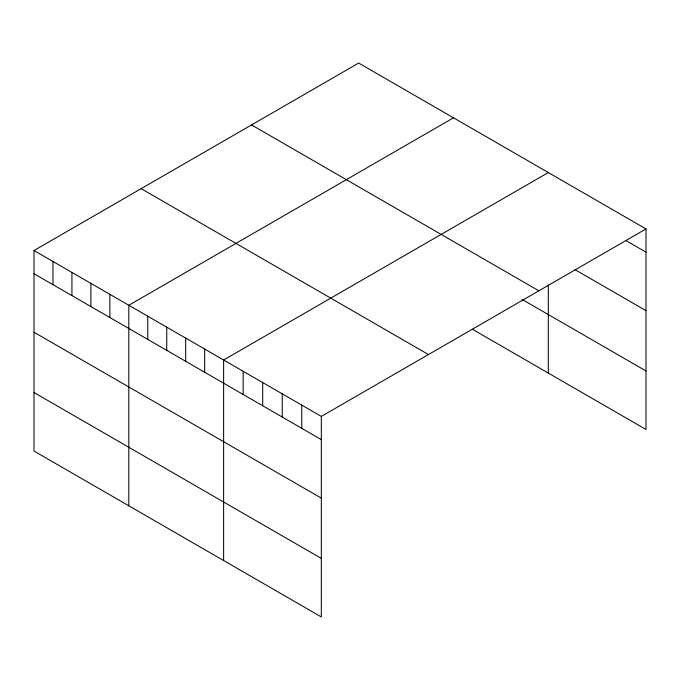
<?xml version="1.0" encoding="UTF-8"?>
<svg xmlns="http://www.w3.org/2000/svg" width="680" height="680" viewBox="0 0 680 680"><rect width="100%" height="100%" fill="white"/><g stroke="black" fill="none" stroke-linecap="round" stroke-linejoin="round"><path stroke-width="1.02" d="M646 228.948L321.317 416.406L321.317 616.93L34 451.052L34 250.529L358.683 63.07L646 228.948L646 429.471L472.464 329.281M453.5 117.81L128.817 305.269L128.817 505.792M548.31 172.55L223.626 360.009L223.626 560.533M626.458 240.864L646 252.144M574.957 269.646L646 310.666M251.541 124.933L538.858 290.81M522.13 299.438L646 370.957M141.143 188.666L428.459 354.543M34 250.529L321.317 416.406M34 273.725L321.317 439.603M34 332.24L321.317 498.117M34 392.53L321.317 558.408M548.31 284.937L548.31 373.074M301.775 405.127L301.775 428.324M282.243 393.848L282.243 417.044M262.701 382.568L262.701 405.764M243.168 371.288L243.168 394.485M204.663 349.061L204.663 372.257M185.7 338.113L185.7 361.309M166.736 327.165L166.736 350.361M147.772 316.217L147.772 339.413M109.854 294.321L109.854 317.517M90.891 283.373L90.891 306.57M71.927 272.425L71.927 295.622M52.964 261.477L52.964 284.673"/></g></svg>
